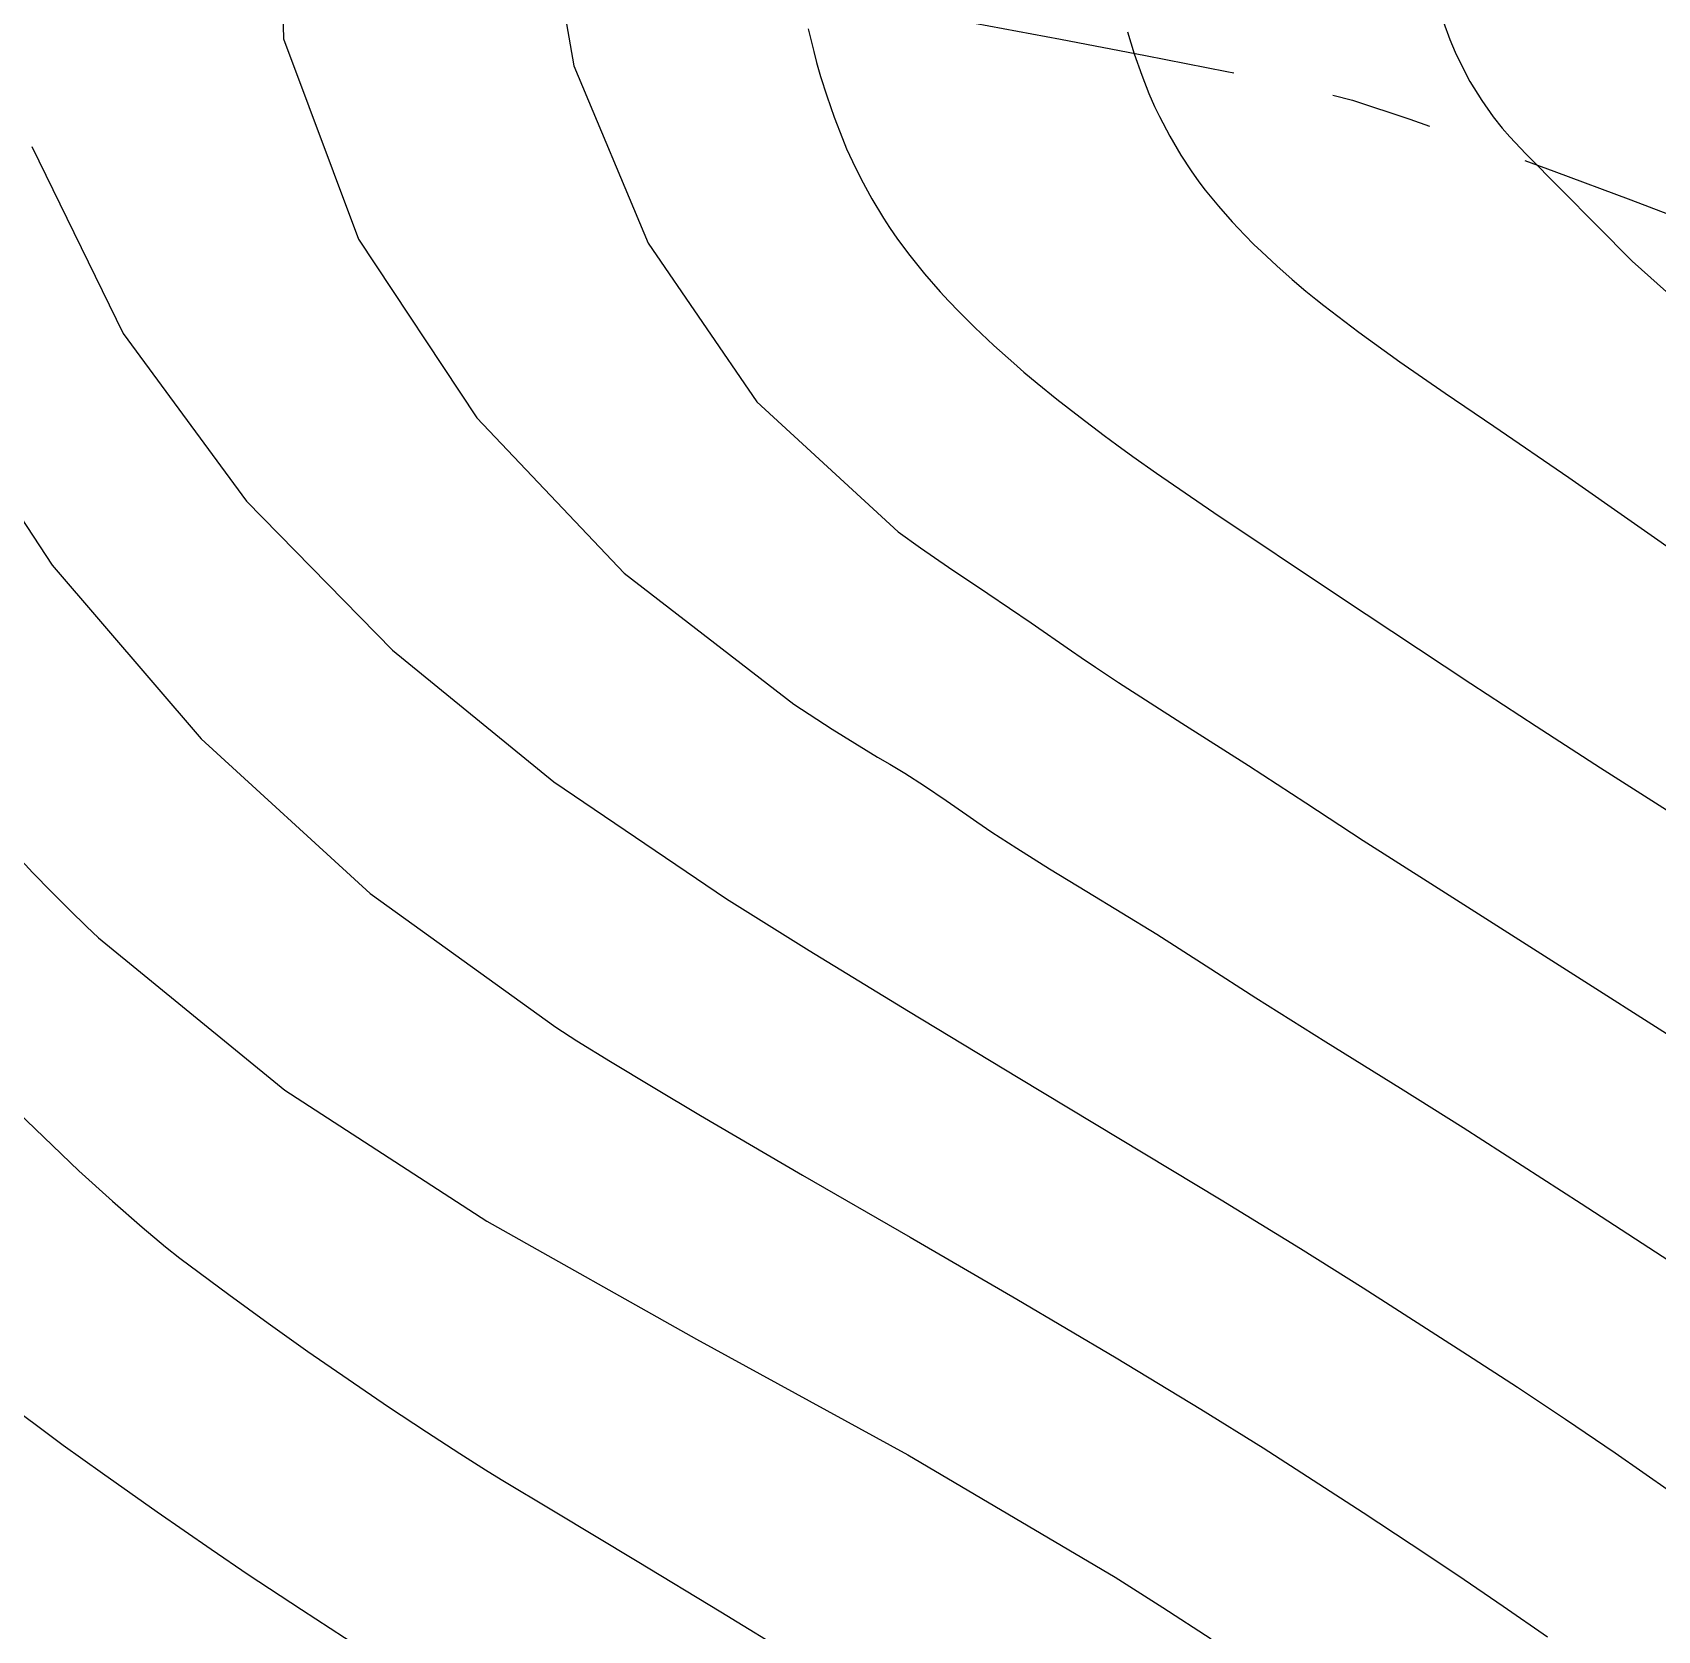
# Model space of a CAD drawing. Header units: millimetres. Extents: x 156921 to 159642, y 477538 to 479586.
# Drawn here: x 157642.85 to 157662.87, y 479079.73 to 479099.43 of the extents above; entities that cross this region are included whole.
import ezdxf

# ---------------------------------------------------------------- set-up
doc = ezdxf.new("R2010")
doc.units = ezdxf.units.MM
doc.header["$MEASUREMENT"] = 0
doc.linetypes.add('A-CENTR01', pattern=[2, 1.25, -0.25, 0.25, -0.25])
doc.layers.add('F0017111', color=94, linetype='Continuous', transparency=0.6)
doc.layers.add('F0017114', color=80, linetype='Continuous', transparency=0.6)
doc.layers.add('용지경계', color=222, linetype='Continuous')

msp = doc.modelspace()

# ---------------------------------------------------------------- linework, layer by layer
at = {"layer": 'F0017111', "transparency": 33554521, "flags": 128}
for points in [[(157645.876, 479101.973), (157645.942, 479099.347), (157646.864, 479096.877), (157648.325, 479094.678), (157650.141, 479092.76), (157652.231, 479091.145), (157652.705, 479090.837), (157653.264, 479090.495), (157653.415, 479090.405), (157653.597, 479090.294), (157653.84, 479090.138), (157654.108, 479089.96), (157654.362, 479089.784), (157654.485, 479089.696), (157654.671, 479089.57), (157654.979, 479089.37), (157655.38, 479089.118), (157655.842, 479088.836), (157656.703, 479088.31), (157657.314, 479087.92), (157657.925, 479087.526), (157658.789, 479086.985), (157659.707, 479086.413), (157660.478, 479085.926), (157661.935, 479084.992), (157663.178, 479084.182)], [(157649.113, 479101.349), (157649.52, 479099.016), (157650.437, 479096.83), (157651.776, 479094.875), (157653.516, 479093.269), (157653.791, 479093.075), (157654.136, 479092.836), (157654.62, 479092.51), (157655.155, 479092.148), (157655.653, 479091.804), (157655.773, 479091.72), (157655.947, 479091.602), (157656.232, 479091.414), (157657.012, 479090.913), (157657.834, 479090.389), (157658.54, 479089.929), (157659.249, 479089.466), (157660.082, 479088.934), (157661.71, 479087.9), (157663.168, 479086.972)], [(157660.236, 479099.555), (157660.316, 479099.339), (157660.381, 479099.186), (157660.439, 479099.064), (157660.564, 479098.823), (157660.709, 479098.589), (157660.849, 479098.389), (157660.96, 479098.249), (157661.057, 479098.14), (157661.251, 479097.929), (157662.561, 479096.608), (157663.949, 479095.369)], [(157656.344, 479099.436), (157656.425, 479099.165), (157656.518, 479098.9), (157656.607, 479098.673), (157656.677, 479098.514), (157656.738, 479098.39), (157656.864, 479098.147), (157657, 479097.915), (157657.126, 479097.72), (157657.221, 479097.587), (157657.301, 479097.485), (157657.464, 479097.284), (157657.634, 479097.091), (157657.788, 479096.927), (157657.901, 479096.813), (157657.994, 479096.725), (157658.182, 479096.552), (157658.372, 479096.383), (157658.541, 479096.239), (157658.663, 479096.139), (157658.762, 479096.061), (157659.194, 479095.731), (157659.698, 479095.368), (157660.258, 479094.979), (157660.858, 479094.574), (157661.783, 479093.939), (157663.319, 479092.864)], [(157642.841, 479098.022), (157643.966, 479095.716), (157645.487, 479093.647), (157647.285, 479091.813), (157649.275, 479090.188), (157651.401, 479088.745), (157652.419, 479088.11), (157653.645, 479087.36), (157654.996, 479086.545), (157657.497, 479085.036), (157658.477, 479084.435), (157659.246, 479083.952), (157660.534, 479083.125), (157661.149, 479082.725), (157661.74, 479082.332), (157662.354, 479081.915), (157663.037, 479081.441), (157664.163, 479080.648), (157664.67, 479080.289), (157665.374, 479079.798), (157666.62, 479078.925)], [(157641.542, 479095.218), (157643.089, 479092.859), (157644.927, 479090.719), (157647.008, 479088.814), (157649.296, 479087.164), (157649.558, 479086.997), (157649.973, 479086.741), (157650.496, 479086.424), (157651.079, 479086.077), (157652.339, 479085.34), (157653.665, 479084.575), (157654.979, 479083.813), (157656.205, 479083.088), (157657.248, 479082.456), (157658.014, 479081.978), (157659.246, 479081.183), (157659.84, 479080.792), (157660.415, 479080.408), (157660.973, 479080.027), (157661.52, 479079.648)], [(157642.555, 479086.224), (157643.417, 479085.394), (157643.834, 479085.018), (157644.201, 479084.699), (157644.487, 479084.458), (157644.663, 479084.318), (157645.267, 479083.869), (157645.752, 479083.514), (157646.242, 479083.165), (157647.234, 479082.485), (157647.704, 479082.174), (157648.113, 479081.908), (157648.43, 479081.706), (157648.622, 479081.587), (157649.269, 479081.202), (157650.302, 479080.582), (157651.331, 479079.956), (157652.229, 479079.404)], [(157642.436, 479082.598), (157643.226, 479082.013), (157643.712, 479081.664), (157644.385, 479081.19), (157645.049, 479080.729), (157645.506, 479080.418), (157646.162, 479079.984), (157646.695, 479079.639), (157647.062, 479079.409), (157647.286, 479079.274), (157647.73, 479079.018), (157648.571, 479078.525), (157649.803, 479077.784), (157652.823, 479075.926), (157657.803, 479072.839), (157663.038, 479069.575), (157668.007, 479066.464), (157672.749, 479063.492), (157677.078, 479060.784), (157682.332, 479057.514)]]:
    msp.add_lwpolyline(points, dxfattribs=at)
at = {"layer": 'F0017114', "transparency": 33554521, "flags": 128}
for points in [[(157652.409, 479099.474), (157652.476, 479099.194), (157652.512, 479099.055), (157652.561, 479098.883), (157652.636, 479098.647), (157652.728, 479098.382), (157652.829, 479098.122), (157652.881, 479097.993), (157652.953, 479097.835), (157653.061, 479097.619), (157653.193, 479097.376), (157653.335, 479097.139), (157653.41, 479097.022), (157653.509, 479096.878), (157653.659, 479096.678), (157653.84, 479096.452), (157654.035, 479096.23), (157654.136, 479096.119), (157654.268, 479095.982), (157654.463, 479095.789), (157654.696, 479095.569), (157654.942, 479095.35), (157655.067, 479095.24), (157655.231, 479095.102), (157655.472, 479094.907), (157655.758, 479094.683), (157656.057, 479094.458), (157656.21, 479094.344), (157656.409, 479094.2), (157656.7, 479093.994), (157657.407, 479093.508), (157658.957, 479092.473), (157660.575, 479091.403), (157661.378, 479090.877), (157662.173, 479090.363), (157663.71, 479089.384)], [(157642.42, 479089.532), (157642.854, 479089.066), (157643.08, 479088.834), (157643.31, 479088.605), (157643.514, 479088.406), (157643.663, 479088.265), (157645.957, 479086.387), (157648.447, 479084.774), (157651.031, 479083.316), (157653.635, 479081.893), (157656.189, 479080.384), (157656.78, 479080.009), (157657.374, 479079.625)]]:
    msp.add_lwpolyline(points, dxfattribs=at)
at = {"layer": '용지경계', "linetype": 'A-CENTR01', "ltscale": 5, "flags": 128}
msp.add_lwpolyline([(157258.32, 479284.676), (157271.02, 479291.162), (157271.02, 479291.162), (157292.906, 479293.94), (157324.075, 479289.288), (157324.075, 479289.288), (157340.092, 479284.119), (157353.957, 479275.643), (157367.783, 479261.794), (157381.631, 479244.836), (157397.661, 479234.392), (157397.661, 479234.392), (157406.152, 479232.84), (157417.306, 479236.735), (157426.155, 479240.143), (157445.708, 479248.622), (157445.708, 479248.622), (157452.48, 479243.412), (157458.614, 479235.357), (157464.637, 479229.335), (157471.969, 479230.416), (157484.898, 479228.663), (157486.443, 479226.996), (157487.152, 479226.23), (157487.845, 479225.482), (157488.488, 479224.778), (157489.138, 479224.037), (157489.824, 479223.254), (157490.349, 479222.652), (157490.856, 479221.981), (157491.292, 479221.405), (157491.593, 479220.907), (157491.915, 479220.301), (157492.41, 479219.142), (157493.199, 479217.664), (157494.064, 479216.243), (157494.964, 479215.039), (157495.746, 479214.047), (157496.508, 479213.139), (157497.203, 479212.324), (157497.871, 479211.539), (157497.99, 479211.398), (157498.519, 479210.769), (157499.183, 479209.974), (157499.849, 479209.175), (157500.517, 479208.371), (157501.227, 479207.517), (157502.007, 479206.612), (157502.809, 479205.73), (157503.3, 479205.211), (157503.338, 479204.997), (157504.143, 479202.033), (157505.796, 479199.862), (157506.729, 479198.836), (157507.506, 479198.009), (157508.31, 479197.182), (157509.175, 479196.334), (157510.131, 479195.46), (157511.069, 479194.685), (157511.883, 479194.034), (157512.667, 479193.408), (157513.5, 479192.749), (157514.439, 479192.035), (157515.452, 479191.324), (157516.407, 479190.704), (157517.261, 479190.162), (157518.079, 479189.644), (157518.885, 479189.132), (157519.677, 479188.624), (157520.46, 479188.117), (157521.217, 479187.619), (157521.936, 479187.133), (157522.631, 479186.645), (157523.13, 479186.281), (157523.521, 479185.942), (157524.067, 479185.42), (157524.727, 479184.762), (157525.423, 479184.069), (157526.112, 479183.376), (157526.812, 479182.67), (157527.524, 479181.952), (157528.27, 479181.204), (157529.016, 479180.476), (157529.842, 479179.67), (157530.952, 479178.682), (157532.446, 479177.593), (157533.936, 479176.823), (157535.117, 479176.283), (157536.338, 479175.787), (157537.494, 479175.386), (157538.443, 479175.071), (157538.991, 479174.881), (157539.423, 479174.601), (157540.047, 479174.169), (157541.16, 479173.346), (157542.946, 479172.399), (157544.499, 479171.853), (157545.664, 479171.489), (157546.766, 479171.176), (157547.792, 479170.899), (157548.627, 479170.672, 0.000967), (157548.653, 479170.665), (157549.19, 479170.52), (157550.235, 479170.244), (157551.256, 479169.974), (157552.297, 479169.699), (157553.533, 479169.379), (157554.941, 479169.098), (157556.227, 479168.9), (157557.354, 479168.741), (157558.45, 479168.58), (157559.752, 479168.395), (157561.583, 479168.236), (157563.53, 479168.346), (157564.692, 479168.476), (157564.88, 479168.479), (157565.384, 479168.386), (157566.835, 479168.169), (157568.355, 479168.048), (157569.765, 479167.99), (157571.251, 479167.972), (157572.886, 479168.041), (157574.77, 479168.231), (157576.356, 479168.572), (157577.4, 479168.907), (157579.047, 479169.502), (157580.069, 479169.848), (157580.556, 479169.939), (157581.067, 479169.974), (157581.672, 479169.955), (157584.289, 479169.703), (157585.061, 479170.016), (157585.283, 479170.042), (157585.714, 479169.752), (157586.543, 479169.193), (157587.373, 479168.634), (157588.202, 479168.076), (157589.031, 479167.517), (157589.365, 479167.292), (157589.277, 479166.175), (157590.977, 479163.16), (157591.799, 479161.884), (157592.577, 479160.83), (157593.035, 479160.22), (157593.086, 479160.149), (157593.413, 479159.666), (157593.794, 479158.938), (157594.386, 479157.87), (157594.535, 479157.603), (157594.539, 479157.589), (157594.668, 479156.681), (157594.858, 479154.951), (157595.288, 479152.792), (157595.94, 479150.923), (157596.488, 479149.644), (157596.786, 479148.925), (157596.865, 479148.656), (157596.908, 479148.231), (157596.863, 479147.04), (157596.675, 479145.17), (157596.41, 479142.657), (157596.447, 479139.559), (157597.121, 479137.176), (157597.655, 479135.684), (157597.963, 479134.899), (157597.925, 479134.543), (157597.59, 479131.636), (157598.025, 479127.609), (157599.821, 479124.92), (157600.884, 479123.691), (157601.782, 479122.74), (157602.647, 479121.89), (157603.45, 479121.129), (157604.357, 479120.283), (157605.425, 479119.397), (157606.405, 479118.665), (157607.301, 479118.012), (157608.177, 479117.399), (157609.049, 479116.79), (157609.948, 479116.186), (157610.819, 479115.607), (157611.734, 479115.009), (157612.637, 479114.443), (157613.521, 479113.888), (157613.858, 479113.683), (157613.826, 479113.547), (157613.772, 479108.232), (157617.348, 479104.205), (157619.92, 479103.175), (157620.994, 479102.778), (157621.975, 479102.422), (157622.927, 479102.075), (157623.865, 479101.73), (157624.786, 479101.384), (157625.166, 479101.239), (157626.759, 479100.72), (157628.902, 479100.469), (157630.366, 479100.426), (157631.493, 479100.376), (157632.667, 479100.318), (157633.899, 479100.256), (157635.264, 479100.204), (157636.613, 479100.199), (157637.932, 479100.194), (157639.347, 479100.227), (157640.688, 479100.286), (157641.967, 479100.342), (157643.266, 479100.404), (157644.553, 479100.473), (157645.685, 479100.532), (157646.607, 479100.545), (157647.291, 479100.52), (157648.135, 479100.407), (157649.394, 479100.259), (157650.575, 479100.144), (157651.515, 479100.043), (157652.4, 479099.905), (157653.406, 479099.73), (157654.456, 479099.54), (157655.516, 479099.343), (157656.563, 479099.145), (157657.569, 479098.947), (157658.446, 479098.763), (157659.114, 479098.592), (157659.824, 479098.358), (157660.685, 479098.056), (157661.597, 479097.717), (157662.546, 479097.362), (157663.474, 479097.008), (157664.4, 479096.648), (157665.292, 479096.294), (157666.118, 479095.952), (157666.965, 479095.576), (157667.877, 479095.166), (157668.772, 479094.76), (157669.618, 479094.368), (157670.478, 479093.95), (157671.481, 479093.46), (157672.523, 479092.987), (157673.514, 479092.543), (157674.577, 479092.083), (157675.695, 479091.631), (157676.893, 479091.181), (157678.236, 479090.742), (157679.538, 479090.402), (157680.636, 479090.138), (157681.648, 479089.89), (157682.527, 479089.671), (157683.024, 479089.525), (157683.184, 479089.457), (157683.63, 479089.195), (157684.365, 479088.754), (157684.916, 479088.397), (157685.434, 479088.009), (157686.145, 479087.432), (157687.026, 479086.73), (157687.961, 479086.016), (157688.921, 479085.319), (157689.923, 479084.629), (157690.936, 479083.978), (157691.979, 479083.34), (157693.105, 479082.708), (157694.422, 479082.038), (157696.105, 479081.365), (157697.922, 479080.906), (157699.316, 479080.695), (157700.126, 479080.564), (157700.717, 479080.426), (157701.349, 479080.235), (157701.964, 479080.017), (157702.56, 479079.762), (157703.369, 479079.373), (157704.344, 479078.916), (157705.316, 479078.467), (157706.333, 479078.009), (157707.394, 479077.552), (157708.468, 479077.116), (157709.527, 479076.707), (157710.873, 479076.205), (157713.167, 479075.612), (157715.75, 479075.654), (157717.343, 479075.878), (157717.51, 479075.789), (157718.489, 479075.294), (157719.372, 479074.848), (157720.265, 479074.389), (157721.221, 479073.903), (157722.193, 479073.424), (157723.151, 479072.96), (157724.127, 479072.495), (157725.17, 479072.014), (157726.281, 479071.535), (157727.39, 479071.094), (157728.446, 479070.698), (157729.438, 479070.336), (157730.406, 479069.982), (157731.391, 479069.623), (157732.344, 479069.279), (157733.215, 479068.957), (157734.014, 479068.644), (157734.719, 479068.344), (157735.344, 479068.044), (157735.979, 479067.703), (157736.646, 479067.312), (157737.332, 479066.881), (157738.052, 479066.402), (157738.907, 479065.814), (157739.923, 479065.148), (157740.913, 479064.548), (157741.522, 479064.214), (157742.61, 479063.675), (157743.593, 479063.209), (157744.52, 479062.775), (157745.483, 479062.322), (157746.612, 479061.813), (157747.715, 479061.378), (157748.535, 479061.055), (157749.182, 479060.771), (157749.795, 479060.464), (157750.484, 479060.082), (157751.297, 479059.609), (157752.178, 479059.095), (157753.136, 479058.541), (157754.236, 479057.939), (157755.411, 479057.364), (157756.617, 479056.831), (157757.808, 479056.372), (157758.872, 479055.994), (157759.841, 479055.654), (157760.759, 479055.33), (157761.693, 479054.988), (157762.696, 479054.626), (157763.705, 479054.273), (157767.16, 479053.081), (157769.919, 479054.195), (157770.417, 479053.943), (157771.32, 479053.486), (157772.224, 479053.03), (157773.127, 479052.574), (157774.031, 479052.119), (157774.824, 479051.72), (157775.405, 479051.401), (157776.073, 479050.977), (157776.928, 479050.435), (157777.796, 479049.885), (157778.672, 479049.334), (157779.538, 479048.792), (157780.465, 479048.213), (157781.39, 479047.662), (157782.297, 479047.119), (157783.211, 479046.59), (157784.087, 479046.08), (157784.946, 479045.585), (157785.748, 479045.112), (157786.521, 479044.642), (157787.29, 479044.157), (157788.093, 479043.635), (157788.865, 479043.129), (157789.604, 479042.62), (157790.302, 479042.127), (157790.965, 479041.622), (157791.646, 479041.082), (157792.355, 479040.488), (157793.103, 479039.853), (157793.818, 479039.233), (157794.592, 479038.538), (157795.643, 479037.621), (157796.723, 479036.831), (157797.543, 479036.235), (157798.369, 479035.626), (157799.141, 479035.064), (157799.925, 479034.461), (157800.766, 479033.834), (157801.771, 479033.071), (157802.909, 479032.333), (157803.362, 479032.053), (157804.349, 479031.038), (157805.939, 479030.031), (157806.754, 479029.529), (157807.338, 479029.146), (157807.948, 479028.69), (157808.739, 479028.084), (157809.533, 479027.482), (157810.314, 479026.874), (157811.14, 479026.235), (157811.246, 479026.153), (157812.108, 479024.825), (157813.656, 479023.347), (157814.647, 479022.538), (157815.479, 479021.851), (157816.36, 479021.152), (157817.229, 479020.473), (157818.051, 479019.85), (157818.795, 479019.272), (157819.44, 479018.758), (157821.336, 479017.099)], format="xyb", dxfattribs=at)

doc.saveas('drawing.dxf')
